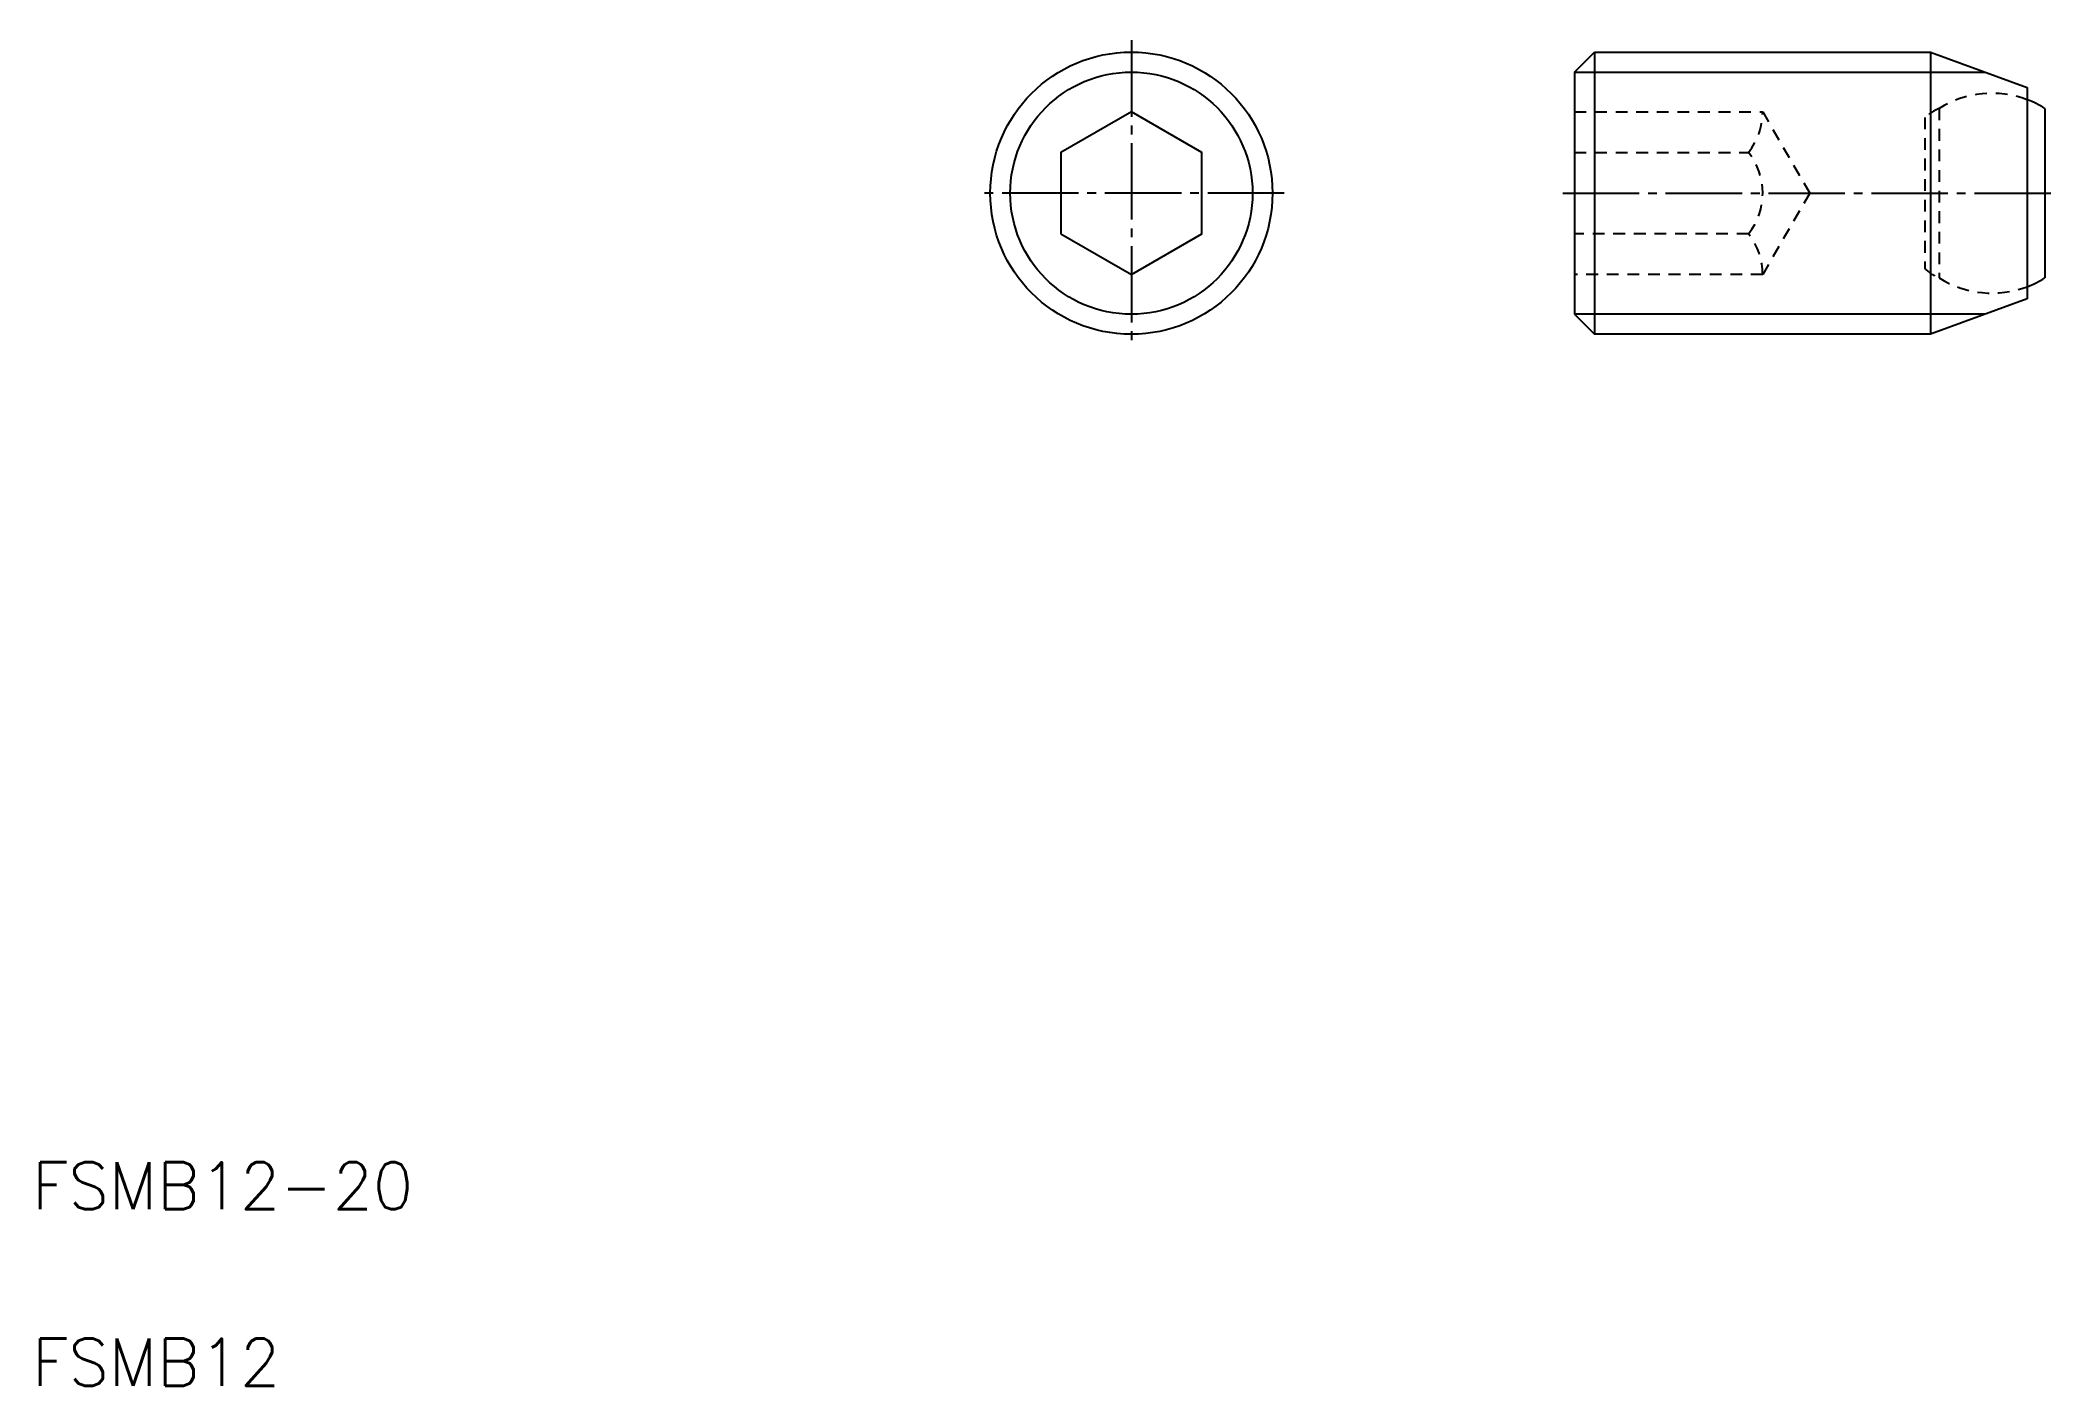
# Model space of a CAD drawing. Extents: x 5.3 to 91.1, y 5 to 62.2.
import ezdxf

# ---------------------------------------------------------------- set-up
doc = ezdxf.new("R2010")
doc.units = 0
doc.header["$LTSCALE"] = 0.25
doc.linetypes.add('CENTER', pattern=[17.5, 13, -1.5, 1.5, -1.5])
doc.linetypes.add('DASHED', pattern=[3.5, 2, -1.5])
doc.layers.get('0').update_dxf_attribs({"linetype": 'CONTINUOUS'})
doc.layers.add('CENTER', color=1, linetype='CENTER')
doc.styles.get("Standard").update_dxf_attribs({"font": 'txt.shx'})

msp = doc.modelspace()

# ---------------------------------------------------------------- linework, layer by layer
for p, q in [((70.577301, 60.860353), (71.427301, 61.710353)), ((71.427301, 61.710353), (85.706901, 61.710353)), ((71.427301, 61.710353), (71.427301, 49.710353)), ((85.706901, 61.710353), (85.706901, 49.710353)), ((85.706901, 61.710353), (89.828201, 60.210353)), ((70.577301, 60.860353), (70.577301, 50.560353)), ((89.828201, 60.210353), (89.828201, 51.210353)), ((90.577301, 59.315904), (90.577301, 52.104801)), ((72.427301, 57.442353), (72.427301, 57.442453)), ((74.277301, 57.442353), (74.277401, 57.442353)), ((89.828201, 51.210353), (85.706901, 49.710353)), ((70.577301, 50.560353), (71.427301, 49.710353)), ((85.706901, 49.710353), (71.427301, 49.710353))]:
    msp.add_line(p, q)
at = {"color": 3}
for p, q in [((70.577301, 60.860353), (88.042301, 60.860353)), ((88.042301, 50.560353), (70.577301, 50.560353))]:
    msp.add_line(p, q, dxfattribs=at)
at = {"color": 3, "linetype": 'DASHED'}
for p, q in [((70.577301, 59.174453), (78.577301, 59.174453)), ((78.577301, 59.174453), (80.577301, 55.710353)), ((86.077301, 59.315953), (86.077301, 52.104753)), ((85.478201, 58.930353), (85.478201, 52.490353)), ((70.577301, 57.442353), (77.977301, 57.442353)), ((80.577301, 55.710353), (78.577301, 52.246253)), ((77.977301, 53.978253), (70.577301, 53.978253)), ((78.577301, 52.246253), (70.577301, 52.246253))]:
    msp.add_line(p, q, dxfattribs=at)
msp.add_lwpolyline([(48.734801, 53.978353), (51.734801, 52.246253), (54.734801, 53.978353), (54.734801, 57.442453), (51.734801, 59.174453), (48.734801, 57.442453), (48.734801, 53.978353)])
msp.add_circle((51.734801, 55.710353), 6)
at = {"color": 3}
msp.add_circle((51.734801, 55.710353), 5.15, dxfattribs=at)
at = {"color": 3, "linetype": 'DASHED'}
for centre, radius, start, end in [((75.777301, 59.174453), 2.8, 321.787021, 0), ((86.925101, 57.340153), 2.15, 113.224997, 132.300023), ((88.327301, 55.710353), 4.25, 69.319986, 121.965984), ((75.777301, 55.710353), 2.8, 321.787021, 38.213306), ((75.777301, 52.246253), 2.8, 0, 38.213306), ((86.925101, 54.080553), 2.15, 227.700017, 246.774985), ((88.327301, 55.710353), 4.25, 238.033998, 290.679996)]:
    msp.add_arc(centre, radius, start, end, dxfattribs=at)
for start, end in [(58.034281, 69.319986), (290.679996, 301.965719)]:
    msp.add_arc((88.327301, 55.710353), 4.25, start, end)
at = {"layer": 'CENTER'}
for p, q in [((51.734801, 62.210353), (51.734801, 49.210353)), ((58.234801, 55.710353), (45.234801, 55.710353)), ((70.077301, 55.710353), (91.078201, 55.710353))]:
    msp.add_line(p, q, dxfattribs=at)

# ---------------------------------------------------------------- texts
for s, p in [('FSMB12-20', (5, 12.5)), ('FSMB12', (5, 5))]:
    msp.add_text(s, height=2).set_placement(p)

doc.saveas('drawing.dxf')
